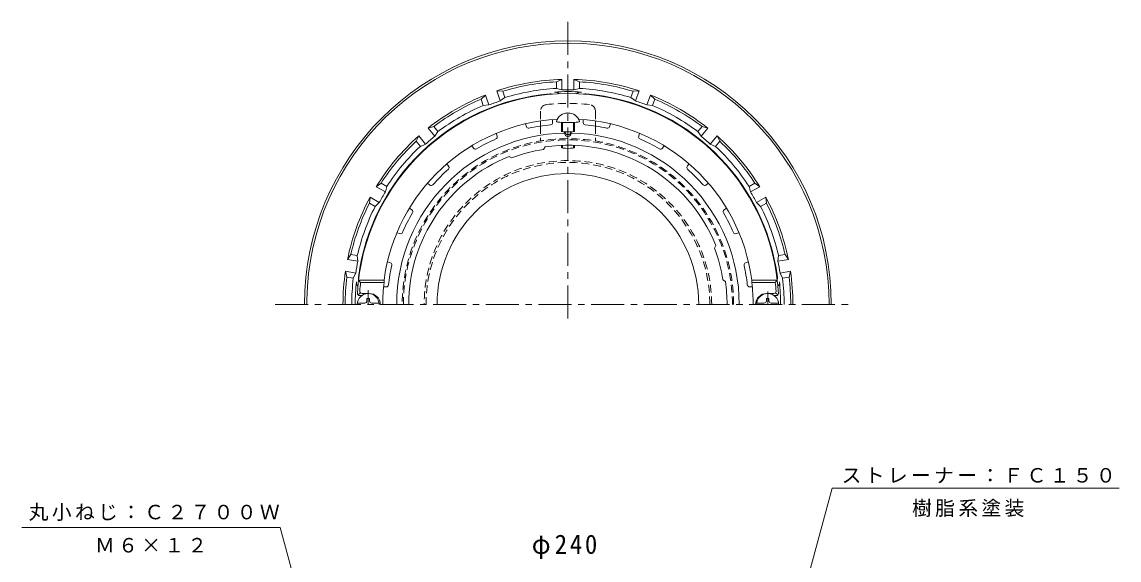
# Model space of a CAD drawing. Units: millimetres, scale not verified. Extents: x -284 to 222, y -346 to 369.
# Drawn here: x -283.9 to 215.9, y 123.8 to 368.8 of the extents above; entities that cross this region are included whole.
import ezdxf

# ---------------------------------------------------------------- set-up
doc = ezdxf.new("R2010")
doc.units = ezdxf.units.MM
doc.header["$LTSCALE"] = 3
doc.linetypes.add('CHAIN1', pattern=[8, 5, -1, 1, -1])
doc.linetypes.add('DASHED1', pattern=[1.8, 1.2, -0.6])
for name, color, linetype, lineweight in [('0-0_通り芯', 3, 'Continuous', 9), ('0-2_仕上', 6, 'Continuous', 9), ('0-4_その他', 7, 'Continuous', 9), ('0-5_寸法', 7, 'Continuous', 9), ('0-6_ハッチ', 2, 'Continuous', 9)]:
    doc.layers.add(name, color=color, linetype=linetype, lineweight=lineweight)
doc.styles.add('ＭＳ ゴシック', font='')
doc.styles.get('ＭＳ ゴシック').set_extended_font_data('MS Gothic')

msp = doc.modelspace()

# ---------------------------------------------------------------- linework, layer by layer
at = {"layer": '0-0_通り芯', "linetype": 'CHAIN1'}
for p, q in [((-35.178, 368.781), (-35.178, 233.555)), ((-168.565, 240.15), (95.18, 240.15))]:
    msp.add_line(p, q, dxfattribs=at)
at = {"layer": '0-0_通り芯'}
for p, q in [((-40.428, 338.511), (-40.428, 341.515)), ((-32.428, 342.614), (-29.928, 341.515)), ((-29.928, 338.51), (-29.928, 341.515)), ((-67.638, 337.375), (-64.913, 337.197)), ((-63.885, 334.374), (-64.913, 337.197)), ((-6.47, 334.374), (-5.442, 337.197)), ((2.451, 335.494), (4.424, 333.606)), ((-73.752, 330.783), (-74.78, 333.606)), ((3.397, 330.783), (4.424, 333.606)), ((-98.933, 320.41), (-96.311, 321.175)), ((-94.38, 318.873), (-96.311, 321.175)), ((24.025, 318.873), (25.956, 321.175)), ((32.791, 316.874), (34, 314.425)), ((-102.424, 312.124), (-104.355, 314.425)), ((32.069, 312.124), (34, 314.425)), ((-122.538, 293.764), (-120.336, 295.379)), ((-117.735, 293.877), (-120.336, 295.379)), ((47.38, 293.877), (49.981, 295.379)), ((-122.985, 284.784), (-125.587, 286.286)), ((52.63, 284.784), (55.231, 286.286)), ((54.933, 289.001), (55.231, 286.286)), ((-135.607, 260.651), (-134.09, 262.923)), ((-131.132, 262.401), (-134.09, 262.923)), ((60.777, 262.401), (63.735, 262.923)), ((-132.955, 252.06), (-135.913, 252.582)), ((62.6, 252.06), (65.558, 252.582))]:
    msp.add_line(p, q, dxfattribs=at)
for points in [[(-40.428, 338.511), (-37.928, 337.801), (-37.928, 342.614), (-40.428, 341.515)], [(-29.928, 338.51), (-32.428, 337.801), (-32.428, 342.614)], [(-73.752, 330.783), (-71.16, 330.972), (-72.806, 335.494), (-74.78, 333.606)], [(-63.885, 334.374), (-65.992, 332.853), (-67.638, 337.375)], [(-6.47, 334.374), (-4.363, 332.853), (-2.717, 337.375), (-5.442, 337.197)], [(3.397, 330.783), (0.805, 330.972), (2.451, 335.494)], [(-94.38, 318.873), (-95.84, 316.723), (-98.933, 320.41)], [(24.025, 318.873), (25.485, 316.723), (28.578, 320.41), (25.956, 321.175)], [(-102.424, 312.124), (-100.053, 313.188), (-103.146, 316.874), (-104.355, 314.425)], [(32.069, 312.124), (29.698, 313.188), (32.791, 316.874)], [(47.38, 293.877), (48.016, 291.358), (52.183, 293.764), (49.981, 295.379)], [(-117.735, 293.877), (-118.371, 291.358), (-122.538, 293.764)], [(-122.985, 284.784), (-121.121, 286.594), (-125.288, 289.001), (-125.587, 286.286)], [(52.63, 284.784), (50.766, 286.594), (54.933, 289.001)], [(-131.132, 262.401), (-130.867, 259.816), (-135.607, 260.651)], [(60.777, 262.401), (60.512, 259.816), (65.251, 260.651), (63.735, 262.923)], [(-132.955, 252.06), (-131.823, 254.399), (-136.562, 255.235), (-135.913, 252.582)], [(62.6, 252.06), (61.467, 254.399), (66.207, 255.235), (65.558, 252.582)]]:
    msp.add_lwpolyline(points, dxfattribs=at)
for centre, radius, start, end in [((-35.178, 240.15), 120, 0.00015, 180), ((-35.178, 240.15), 119, 0.00015, 179.01345), ((-35.178, 240.15), 102.5, 91.53738, 108.4626), ((-35.178, 240.15), 101.5, 92.96489, 107.03508), ((-35.178, 240.15), 102.5, 71.53738, 88.4626), ((-35.178, 240.15), 101.5, 72.96489, 87.03508), ((-35.178, 240.15), 96.243, 94.92191, 172.60571), ((-35.178, 240.15), 102.5, 111.53738, 128.4626), ((-35.178, 240.15), 98.5, 93.05527, 106.94472), ((-43.178, 333.049), 3, 71.36897, 94.92195), ((-35.178, 240.15), 96.904, 86.33659, 93.66344), ((-41.178, 333.862), 3, 47.33917, 93.66364), ((-35.178, 240.15), 97.69, 88.38689, 91.61311), ((-29.178, 333.862), 3, 86.33636, 132.66083), ((-35.178, 240.15), 98.5, 73.05527, 86.94472), ((-27.178, 333.049), 3, 85.07805, 108.63103), ((-35.178, 240.15), 96.243, 7.39429, 85.07809), ((-35.178, 240.15), 102.5, 51.53738, 68.4626), ((-35.178, 240.15), 101.5, 112.96489, 127.03508), ((-35.178, 240.15), 98.5, 113.05527, 126.94472), ((-35.178, 240.15), 97.69, 108.38689, 111.61311), ((-35.178, 240.15), 97.69, 68.38689, 71.61311), ((-35.178, 240.15), 98.5, 53.05527, 66.94472), ((-35.178, 240.15), 101.5, 52.96489, 67.03508), ((-35.178, 240.15), 102.5, 131.53738, 148.4626), ((-35.178, 240.15), 97.69, 128.38689, 131.61311), ((-35.178, 240.15), 97.69, 48.38689, 51.61311), ((-35.178, 240.15), 102.5, 31.53738, 48.4626), ((-35.178, 240.15), 101.5, 132.96489, 147.03508), ((-35.178, 240.15), 98.5, 133.05527, 146.94472), ((-35.178, 240.15), 98.5, 33.05527, 46.94472), ((-35.178, 240.15), 101.5, 32.96489, 47.03508), ((-35.178, 240.15), 97.69, 148.38689, 151.61311), ((-35.178, 240.15), 97.69, 28.38689, 31.61311), ((-35.178, 240.15), 102.5, 151.53738, 168.4626), ((-35.178, 240.15), 101.5, 152.96489, 167.03508), ((-35.178, 240.15), 102.5, 11.53738, 28.4626), ((-35.178, 240.15), 101.5, 12.96489, 27.03508), ((-35.178, 240.15), 98.5, 153.05527, 166.94472), ((-35.178, 240.15), 98.5, 13.05527, 26.94472), ((-35.178, 240.15), 102.5, 171.53738, 180.00002), ((-35.178, 240.15), 97.69, 168.38689, 171.61311), ((-35.178, 240.15), 97.69, 8.38689, 11.61311), ((-35.178, 240.15), 102.5, 359.99998, 8.46262), ((-35.178, 240.15), 101.5, 172.96489, 180.00002), ((-35.178, 240.15), 98.5, 173.05527, 180.00002), ((-35.178, 240.15), 96.904, 173.88686, 180), ((-128.547, 250.15), 3, 173.88678, 220.20988), ((-127.645, 252.15), 3, 172.60562, 196.15849), ((57.289, 252.15), 3, 343.84151, 7.39438), ((58.192, 250.15), 3, 319.79012, 6.11322), ((-35.178, 240.15), 96.904, 0, 6.11314), ((-35.178, 240.15), 98.5, 359.99998, 6.94473), ((-35.178, 240.15), 101.5, 359.99998, 7.03511), ((-35.178, 240.15), 119, 179.24573, 180), ((-35.178, 240.15), 119, 179.01345, 179.24573)]:
    msp.add_arc(centre, radius, start, end, dxfattribs=at)
at = {"layer": '0-0_通り芯', "linetype": 'DASHED1'}
for radius in [65.5, 64.655]:
    msp.add_arc((-35.178, 240.15), radius, 0, 180, dxfattribs=at)
at = {"layer": '0-2_仕上', "color": 4}
for p, q in [((-36.227, 327.282), (-34.129, 327.282)), ((-38.178, 318.994), (-38.178, 323.035)), ((-37.678, 318.826), (-37.678, 323.003)), ((-32.678, 318.826), (-32.678, 323.003)), ((-32.178, 318.994), (-32.178, 323.035)), ((-38.178, 311.533), (-38.178, 312.588)), ((-37.678, 311.365), (-37.678, 312.607)), ((-32.678, 311.365), (-32.678, 312.607)), ((-32.178, 311.533), (-32.178, 312.588)), ((-131.142, 240.751), (-127.778, 240.751)), ((-126.778, 242.9), (-125.577, 242.9)), ((-126.778, 241.751), (-126.778, 242.9)), ((-125.577, 241.751), (-125.577, 242.9)), ((-124.578, 240.751), (-121.214, 240.751)), ((54.223, 240.751), (50.859, 240.751)), ((55.222, 241.751), (55.222, 242.9)), ((56.423, 242.9), (55.222, 242.9)), ((56.423, 241.751), (56.423, 242.9)), ((60.786, 240.751), (57.423, 240.751))]:
    msp.add_line(p, q, dxfattribs=at)
at = {"layer": '0-2_仕上'}
for p, q in [((-54.113, 321.082), (-54.542, 322.402)), ((-42.177, 322.972), (-42.177, 324.36)), ((-28.178, 322.972), (-28.178, 324.36)), ((-16.242, 321.082), (-15.813, 322.402)), ((-67.428, 316.756), (-67.857, 318.076)), ((-36.678, 318.179), (-36.678, 318.731)), ((-33.678, 318.179), (-33.678, 318.731)), ((-2.927, 316.756), (-2.498, 318.076)), ((-78.196, 311.269), (-79.012, 312.392)), ((-45.602, 311.897), (-46.336, 310.774)), ((7.84, 311.269), (8.656, 312.392)), ((-62.023, 307.497), (-60.825, 306.892)), ((-89.522, 303.04), (-90.338, 304.163)), ((19.167, 303.04), (19.983, 304.163)), ((-98.067, 294.495), (-99.19, 295.311)), ((27.712, 294.495), (28.835, 295.311)), ((-106.296, 283.169), (-107.419, 283.985)), ((35.941, 283.169), (37.064, 283.985)), ((-111.782, 272.401), (-113.102, 272.83)), ((41.427, 272.401), (42.747, 272.83)), ((32.169, 266.996), (31.564, 265.798)), ((-116.15, 259.099), (-117.429, 259.515)), ((45.795, 259.099), (47.074, 259.515)), ((-130.545, 251.15), (-129.65, 250.15)), ((-129.65, 250.15), (-118.981, 250.15)), ((36.569, 250.575), (35.446, 251.309)), ((59.295, 250.15), (48.625, 250.15)), ((60.19, 251.15), (59.295, 250.15)), ((-129.715, 245.466), (-130.769, 244.46)), ((-128.986, 245.15), (-125.678, 245.15)), ((-117.897, 248.15), (-119.195, 248.15)), ((47.542, 248.15), (48.84, 248.15)), ((58.631, 245.15), (55.322, 245.15)), ((59.36, 245.466), (60.414, 244.46)), ((-130.046, 244.15), (-129.178, 244.15)), ((59.691, 244.15), (58.823, 244.15))]:
    msp.add_line(p, q, dxfattribs=at)
at = {"layer": '0-2_仕上', "color": 4, "linetype": 'CHAIN1'}
for p, q in [((-126.178, 240.15), (-126.178, 246.68)), ((55.823, 240.15), (55.823, 245.983))]:
    msp.add_line(p, q, dxfattribs=at)
at = {"layer": '0-2_仕上'}
for points in [[(-130.545, 251.15), (-118.959, 251.15), (-118.981, 250.15)], [(60.19, 251.15), (48.603, 251.15), (48.625, 250.15)]]:
    msp.add_lwpolyline(points, dxfattribs=at)
for centre, radius, start, end in [((-35.178, 240.15), 96, 3.01697, 176.98303), ((-35.178, 240.15), 84.5, 93.26871, 172.52016), ((-53.162, 321.391), 1, 198.00066, 282.48337), ((-35.178, 240.151), 82.207, 95.51718, 102.48267), ((-43.177, 322.972), 1, 275.51784, 0.00093), ((-35.178, 240.15), 84.5, 7.47984, 86.73126), ((-27.178, 322.972), 1, 179.99907, 264.48216), ((-35.178, 240.151), 82.207, 77.51733, 84.48282), ((-17.193, 321.391), 1, 257.51663, 341.99934), ((-35.178, 240.15), 78.028, 91.10147, 180), ((-35.178, 240.151), 82.207, 113.51718, 120.48267), ((-68.379, 316.446), 1, 293.51784, 18.00093), ((-35.178, 318.193), 1.5, 180, 359.44926), ((-35.178, 319.001), 1.5, 190.41995, 349.58136), ((-35.178, 240.15), 78.028, 0, 88.89853), ((-1.976, 316.446), 1, 161.99907, 246.48216), ((-35.178, 240.151), 82.207, 59.51733, 66.48282), ((-77.387, 311.857), 1, 216.00066, 300.48337), ((-35.178, 240.15), 71.5, 98.97878, 111.02101), ((-35.178, 240.15), 72.5, 21.73329, 98.26669), ((7.031, 311.857), 1, 239.51663, 323.99934), ((-35.178, 240.15), 72.5, 111.73329, 180), ((-35.178, 240.151), 82.207, 131.51718, 138.48267), ((-90.331, 302.452), 1, 311.51784, 36.00093), ((19.976, 302.452), 1, 143.99907, 228.48216), ((-35.178, 240.151), 82.207, 41.51733, 48.48282), ((-97.479, 295.304), 1, 234.00066, 318.48337), ((27.124, 295.304), 1, 221.51663, 305.99934), ((-35.178, 240.15), 82.207, 149.51718, 156.48267), ((-106.884, 282.36), 1, 329.51784, 54.00093), ((36.529, 282.36), 1, 125.99907, 210.48216), ((-35.178, 240.15), 82.207, 23.51733, 30.48282), ((-111.473, 273.352), 1, 252.00066, 336.48337), ((41.118, 273.352), 1, 203.51663, 287.99934), ((-35.178, 240.15), 71.5, 8.97878, 21.02101), ((-35.178, 240.151), 82.207, 167.51733, 173.79109), ((-116.418, 258.136), 1, 347.51697, 71.99968), ((46.063, 258.136), 1, 108.00032, 192.48303), ((-35.177, 240.151), 82.207, 6.20891, 12.48267), ((-35.178, 240.15), 95, 173.95767, 176.34033), ((-35.178, 240.15), 84.397, 173.19522, 180), ((-35.178, 240.15), 72.5, 0, 8.26701), ((-35.178, 240.15), 84.397, 0, 6.80478), ((-35.178, 240.15), 95, 3.65967, 6.04233), ((-130.046, 245.15), 1, 176.983, 270), ((-128.986, 246.15), 1, 176.34024, 270), ((-125.678, 240.15), 5, 0, 90), ((-117.897, 249.15), 1, 269.99899, 353.79123), ((47.542, 249.15), 1, 186.20877, 270.00101), ((55.322, 240.15), 5, 90, 180), ((58.631, 246.15), 1, 270, 3.65976), ((59.691, 245.15), 1, 270, 3.017)]:
    msp.add_arc(centre, radius, start, end, dxfattribs=at)
at = {"layer": '0-2_仕上', "color": 4}
for centre, radius, start, end in [((-35.178, 321.905), 5.479, 16.60847, 163.39153), ((-126.178, 240.15), 5, 0, 180), ((55.823, 240.15), 5, 0, 180), ((-127.778, 241.751), 1, 270, 0), ((-124.578, 241.751), 1, 180, 270), ((54.223, 241.751), 1, 270, 0), ((57.423, 241.751), 1, 180, 270)]:
    msp.add_arc(centre, radius, start, end, dxfattribs=at)
for centre, major_axis, start_param, end_param in [((-35.178, 323.471), (-5.25, 0), 6.2831853, 9.424778), ((-35.178, 318.994), (-3, 0), 0.0000152, 3.1416078), ((-35.178, 311.533), (-3, 0), 0.0000152, 3.1416078)]:
    msp.add_ellipse(centre, major_axis=major_axis, ratio=0.1013, start_param=start_param, end_param=end_param, dxfattribs=at)
at = {"layer": '0-5_寸法'}
for p, q in [((-166.351, 138.625), (-283.939, 138.625)), ((-122.375, -22.243), (-166.351, 138.625))]:
    msp.add_line(p, q, dxfattribs=at)
msp.add_lwpolyline([(38.822, -14.516), (85.186, 156.478), (215.92, 156.478)], dxfattribs=at)
at = {"layer": '0-6_ハッチ', "linetype": 'DASHED1'}
for p, q in [((-47.678, 328.172), (-47.678, 323.721)), ((-22.678, 328.172), (-22.678, 323.721)), ((-47.678, 321.402), (-47.678, 314.608)), ((-22.678, 321.402), (-22.678, 314.608))]:
    msp.add_line(p, q, dxfattribs=at)
at = {"layer": '0-6_ハッチ'}
for p, q in [((-47.678, 323.721), (-47.678, 321.402)), ((-22.678, 323.721), (-22.678, 321.402))]:
    msp.add_line(p, q, dxfattribs=at)
at = {"layer": '0-6_ハッチ', "linetype": 'DASHED1'}
for centre, radius, start, end in [((-44.678, 328.172), 3, 95.95938, 180), ((-35.178, 237.166), 94.5, 84.04051, 95.95949), ((-25.678, 328.172), 3, 0, 84.04062), ((-35.178, 240.15), 75.5, 0, 180), ((-35.178, 240.15), 74.951, 0, 180)]:
    msp.add_arc(centre, radius, start, end, dxfattribs=at)
at = {"layer": '0-6_ハッチ'}
msp.add_arc((-35.178, 240.15), 59.6, 0, 180, dxfattribs=at)

# ---------------------------------------------------------------- texts
at = {"layer": '0-4_その他', "color": 2, "insert": (-51.678, 124.178), "char_height": 8.798, "attachment_point": 7, "style": 'ＭＳ ゴシック'}
msp.add_mtext('\\T1.21;\\W0.95;φ240', dxfattribs=at)
at = {"layer": '0-5_寸法', "char_height": 6.598, "attachment_point": 7, "style": 'ＭＳ ゴシック'}
for s, insert in [('\\T1.17;ストレーナー：ＦＣ１５０', (89.544, 158.71)), ('\\T1.17;樹脂系塗装', (121.634, 143.357)), ('\\T1.17;丸小ねじ：Ｃ２７００Ｗ', (-280.842, 141.571)), ('\\T1.17;Ｍ６×１２', (-250.645, 127.112))]:
    msp.add_mtext(s, dxfattribs=dict(at, insert=insert))

doc.saveas('drawing.dxf')
